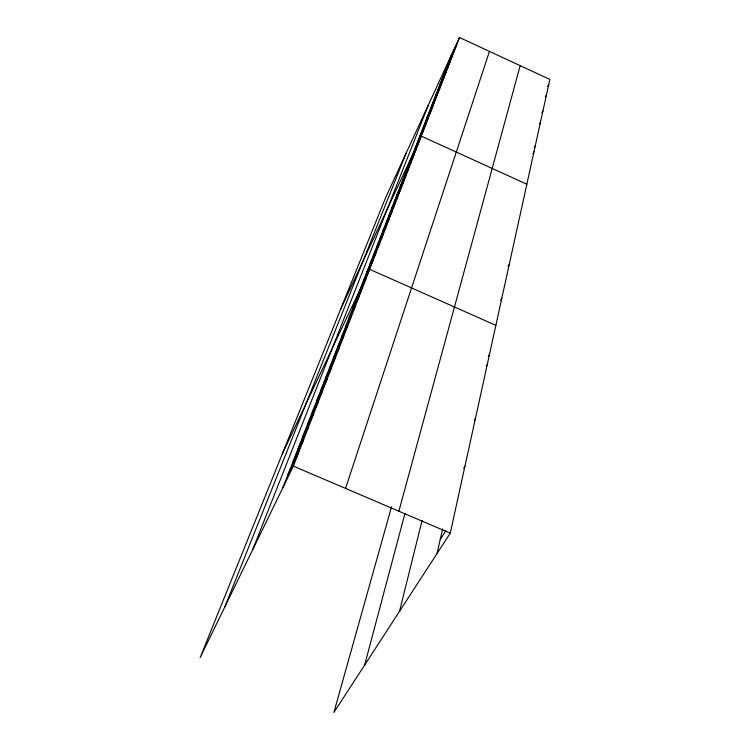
<?xml version="1.0" encoding="UTF-8"?>
<svg xmlns="http://www.w3.org/2000/svg" width="750" height="750" viewBox="0 0 750 750"><rect width="100%" height="100%" fill="white"/><g stroke="black" fill="none" stroke-linecap="round" stroke-linejoin="round"><path stroke-width="1.12" d="M391.509 506.859L333.872 712.5L450.253 533.156L549.853 79.425L459.497 37.5L385.697 197.466L200.147 657.581L293.381 466.125L459.497 37.5M437.034 553.538L442.641 528.862M399.516 611.353L422.091 520.444M364.613 665.138L404.944 513.497M398.878 511.209L520.172 65.653M345.544 488.419L489.45 51.394M282.769 487.913L451.584 54.647M252.694 549.684L428.503 104.681M224.738 607.087L406.144 153.15M449.709 59.466L457.669 42.234M447.797 64.369L455.803 47.044M445.866 69.347L453.909 51.938M443.888 74.4L451.978 56.906M441.891 79.547L450.019 61.959M439.856 84.769L448.031 67.097M437.784 90.075L446.006 72.319M435.675 95.484L443.953 77.625M433.538 100.969L441.853 83.025M431.363 106.556L439.725 88.519M429.15 112.237L437.559 94.106M426.9 118.022L435.356 99.797M424.603 123.9L433.116 105.591M422.269 129.881L430.828 111.478M419.897 135.975L428.503 117.478M417.488 142.181L426.141 123.581M415.022 148.491L423.731 129.797M340.753 308.916L421.275 136.134L526.847 184.219M410.044 161.269L418.847 142.397M407.522 167.737L416.381 148.772M404.962 174.319L413.859 155.259M402.347 181.031L411.3 161.869M399.684 187.856L408.684 168.609M396.975 194.822L406.022 175.472M394.209 201.909L403.312 182.475M391.397 209.138L400.547 189.609M388.528 216.497L397.734 196.875M385.603 224.006L394.856 204.291M382.613 231.666L391.931 211.856M379.575 239.475L388.941 219.572M376.472 247.434L385.884 227.438M373.303 255.563L382.772 235.472M370.069 263.859L379.594 243.675M366.778 272.316L376.35 252.047M363.412 280.959L373.041 260.597M282.253 453.975L369.656 269.325L495.862 325.369M356.456 298.791L366.197 278.25M352.875 307.997L362.662 287.362M349.209 317.409L359.053 296.681M345.459 327.019L355.359 306.216M341.634 336.844L351.581 315.956M337.716 346.894L347.719 325.922M333.712 357.169L343.772 336.112M329.616 367.688L339.722 346.547M325.425 378.45L335.587 357.234M321.131 389.466L331.341 368.175M316.734 400.744L327 379.378M312.234 412.294L322.556 390.853M307.631 424.125L317.991 402.619M302.906 436.247L313.322 414.684M298.059 448.678L308.522 427.05M293.091 461.428L303.609 439.744M288 474.497L298.566 452.756M547.706 86.419L548.747 84.459M545.428 96.759L546.487 94.772M541.875 112.894L542.944 110.888M539.4 124.106L540.487 122.081M534.263 147.591L535.322 145.641M532.903 153.75L533.972 151.791M508.088 266.512L509.222 264.516M500.653 300.244L501.825 298.219M488.344 356.278L489.516 354.309M486.131 366.356L487.303 364.387M474.3 420.206L475.463 418.294M463.744 468.131L464.953 466.209M440.241 539.438L445.856 530.709M293.381 466.125L450.253 533.156"/></g></svg>
